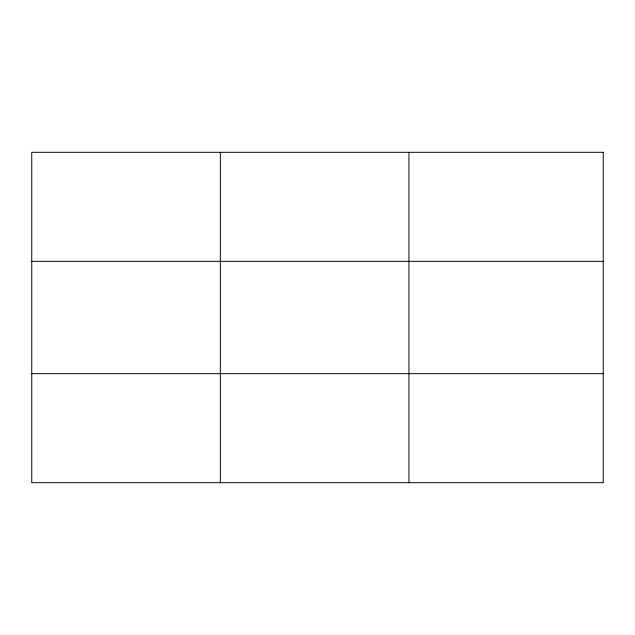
<?xml version="1.0" encoding="UTF-8"?>
<svg xmlns="http://www.w3.org/2000/svg" width="635" height="635" viewBox="0 0 635 635"><rect width="100%" height="100%" fill="white"/><g stroke="black" fill="none" stroke-linecap="round" stroke-linejoin="round"><path stroke-width="0.95" d="M220.345 482.695L220.345 152.305M408.94 482.695L408.94 152.305M31.75 261.334L603.25 261.334M31.75 373.666L603.25 373.666M603.25 152.305L603.25 482.695L31.75 482.695L31.75 152.305L603.25 152.305"/></g></svg>
